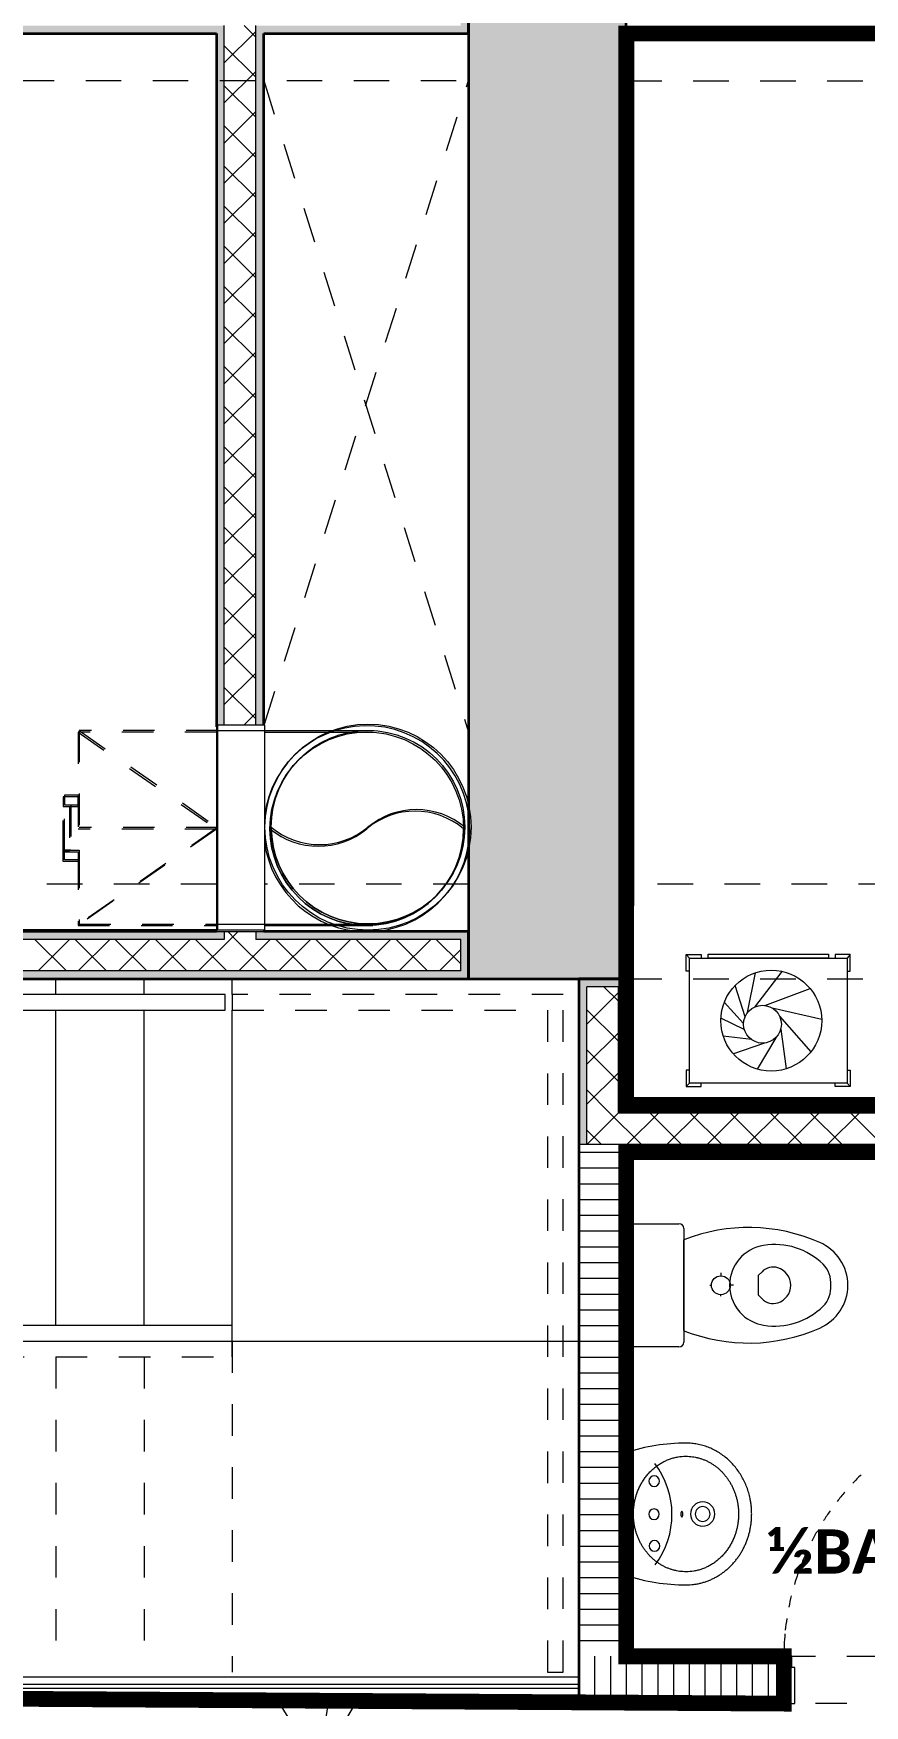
# Model space of a CAD drawing. Header units: metres. Extents: x -144 to 1000, y -717 to 29.
# Drawn here: x 841.58 to 844.21, y -562.73 to -557.42 of the extents above; entities that cross this region are included whole.
import ezdxf

# ---------------------------------------------------------------- set-up
doc = ezdxf.new("R2010")
doc.units = ezdxf.units.M
for name, pattern in [('Basculante', [0.11625, 0.075, -0.04125]), ('basculante modificado', [0.18, 0.1125, -0.0675]), ('Trazo', [0.45, 0.225, -0.225])]:
    doc.linetypes.add(name, pattern=pattern)
doc.layers.get('0').update_dxf_attribs({"color": 1})
doc.layers.add('00-MEDICION', color=30, linetype='Continuous')
for name, color, linetype, lineweight in [('A-DETL', 1, 'Continuous', 9), ('A-DETL-GENF', 1, 'Continuous', 9), ('A-DETL-THIN', 1, 'Continuous', 9), ('A-DOOR', 1, 'Continuous', 9), ('A-DOOR-FRAM', 1, 'Continuous', 9), ('A-DOOR-HDLN', 1, 'Trazo', 20), ('A-FLOR-HRAL', 1, 'Continuous', 9), ('A-FLOR-OVHD', 7, 'Basculante', 9), ('A-WALL', 4, 'Continuous', 9), ('G-ANNO-TEXT', 2, 'Continuous', 9), ('I-FURN', 2, 'Continuous', 9), ('P-SANR-FIXT', 1, 'Continuous', 9), ('S-COLS', 7, 'Continuous', 9), ('S-STRS', 1, 'Continuous', 9)]:
    doc.layers.add(name, color=color, linetype=linetype, lineweight=lineweight)
doc.layers.add('A-WALL-PATT', color=7, linetype='Continuous', lineweight=35, true_color=0x9c9c9c)
doc.styles.add('Calibri_B', font='calibrib.ttf', dxfattribs={"height": 0.165})

# ---------------------------------------------------------------- blocks, each defined once
blk = doc.blocks.new('H')
at = {"layer": 'A-WALL-PATT', "lineweight": 5, "true_color": 0x747474}
h = blk.add_hatch(color=8, dxfattribs=at)
h.paths.add_polyline_path([(842.6882, -498.5755), (846.3367, -498.5751), (846.3367, -498.5505), (842.3365, -498.5505), (842.3365, -498.5005), (842.3115, -498.5014), (842.3115, -498.5755), (842.5966, -498.5755)])
h.paths.add_polyline_path([(846.6528, -498.5755), (847.1117, -498.5755), (847.1117, -498.4505), (847.0867, -498.4505), (847.0867, -498.5505), (846.4367, -498.5505), (846.4367, -498.5755), (846.4617, -498.5755)])
for points in [[(846.3121, -500.7754), (846.3156, -500.7754), (846.3156, -500.7704), (846.3367, -500.7704), (846.3367, -498.5755), (846.3117, -498.5756), (846.3117, -500.7754)], [(847.4867, -502.1004), (847.4867, -501.5754), (847.4617, -501.5754), (847.4617, -502.1004)], [(847.5867, -502.0004), (851.0118, -502.0004), (851.0118, -501.9754), (847.5867, -501.9754)]]:
    blk.add_hatch(color=8, dxfattribs=at).paths.add_polyline_path(points)
at = {"layer": 'A-WALL-PATT', "true_color": 0x747474}
for points in [[(846.4617, -500.7704), (846.4617, -498.5755), (846.4367, -498.5755), (846.4367, -500.7704)], [(847.6117, -501.9754), (847.6117, -501.5754), (847.4867, -501.5754), (847.4867, -501.6004), (847.5867, -501.6004), (847.5867, -501.9754)]]:
    blk.add_hatch(color=8, dxfattribs=at).paths.add_polyline_path(points)
h = blk.add_hatch(color=8, dxfattribs=at)
h.paths.add_polyline_path([(841.3365, -501.5504), (841.3365, -501.4504), (846.3367, -501.4504), (846.3367, -501.4254), (841.3117, -501.4256), (841.3117, -501.5504)])
h.paths.add_polyline_path([(847.0867, -501.5504), (847.1117, -501.5503), (847.1117, -501.4254), (846.4367, -501.4254), (846.4367, -501.4504), (847.0867, -501.4504), (847.0867, -501.4679)])
at = {"layer": 'A-WALL-PATT', "lineweight": 5, "true_color": 0x747474}
h = blk.add_hatch(color=8, dxfattribs=at)
h.paths.add_polyline_path([(846.6528, -501.5754), (847.1117, -501.5754), (847.1117, -501.5504), (842.7117, -501.5504), (842.7117, -501.5754), (846.3367, -501.5754)])
h.paths.add_polyline_path([(841.3117, -501.5754), (842.5617, -501.5754), (842.5617, -501.5504), (841.3117, -501.5504), (841.3117, -501.5753)])
at = {"layer": 'A-WALL-PATT', "true_color": 0x747474}
h = blk.add_hatch(color=8, dxfattribs=at)
h.paths.add_polyline_path([(849.328, -502.1254), (851.0118, -502.1254), (851.0118, -502.0004), (850.9868, -502.0004), (850.9868, -502.1004), (849.0617, -502.1004), (849.0617, -502.1254), (849.2429, -502.1254)])
h.paths.add_polyline_path([(847.6118, -502.1254), (848.9117, -502.1254), (848.9117, -502.1004), (847.6117, -502.1004), (847.6117, -502.1254)])
at = {"layer": 'S-COLS', "true_color": 0x5c5c5c}
h = blk.add_hatch(color=251, dxfattribs=at)
h.paths.add_polyline_path([(850.9115, -509.2755), (851.4115, -509.2755), (851.4115, -508.3755), (850.9115, -508.3755), (850.9115, -508.8647)])
h.paths.add_polyline_path([(833.1867, -509.2755), (833.6117, -509.2755), (833.6117, -508.3755), (833.1117, -508.3755), (833.1117, -509.2755), (833.1239, -509.2755)])
h.paths.add_polyline_path([(841.3117, -509.2754), (841.3117, -508.3754), (840.8117, -508.3754), (840.8117, -509.2754)])
h.paths.add_polyline_path([(847.6117, -501.5754), (847.6118, -501.5754), (847.6115, -498.4254), (847.1118, -498.4255), (847.1118, -501.5754), (847.4617, -501.5754)])
h.paths.add_polyline_path([(833.4615, -501.5754), (833.6116, -501.5754), (833.6116, -500.8755), (833.1116, -500.8755), (833.1116, -501.5754), (833.4596, -501.5754)])
h.paths.add_polyline_path([(839.0113, -501.5754), (839.0117, -501.5752), (839.0113, -501.0755), (837.3115, -501.0755), (837.3115, -498.9255), (839.0118, -498.9255), (839.0113, -498.4255), (837.0115, -498.4256), (837.0116, -501.5754), (838.8616, -501.5754)])
h.paths.add_polyline_path([(840.8117, -501.5754), (841.3117, -501.5754), (841.3117, -500.6754), (840.8117, -500.6754), (840.8117, -501.4679)])
h.paths.add_polyline_path([(851.0118, -501.5754), (851.4118, -501.5754), (851.4118, -500.8755), (851.0118, -500.8755), (851.0118, -501.4679)])
h.paths.add_polyline_path([(841.1617, -499.3255), (841.3118, -499.3255), (841.3118, -498.4255), (840.8118, -498.4255), (840.8118, -499.3255), (841.0117, -499.3255)])
h.paths.add_polyline_path([(833.1115, -499.1255), (833.6115, -499.1255), (833.6115, -498.4244), (833.1115, -498.4255), (833.1115, -498.636)])
h.paths.add_polyline_path([(851.2874, -499.1255), (851.4118, -499.1255), (851.4118, -498.4244), (851.0118, -498.4255), (851.0118, -499.1255), (851.2617, -499.1255)])
h.paths.add_polyline_path([(841.0117, -490.4255), (841.3117, -490.4255), (841.3117, -489.5255), (840.8117, -489.5255), (840.8117, -490.4255)])
h.paths.add_polyline_path([(851.4117, -490.4255), (851.4117, -489.5255), (850.9117, -489.5255), (850.9117, -490.4255), (851.3467, -490.4255)])
h.paths.add_polyline_path([(833.3117, -489.8255), (834.2117, -489.8255), (834.2117, -489.3255), (833.3117, -489.3255), (833.3117, -489.7155)])
at = {"layer": 'A-DETL', "color": 7, "linetype": 'basculante modificado'}
for p, q in [((842.9221, -498.7244), (847.1117, -498.7244)), ((846.4617, -498.7244), (847.1117, -500.7927)), ((846.4633, -500.7704), (847.1117, -498.7244)), ((847.6117, -498.7254), (851.0118, -498.7254)), ((846.3117, -501.2754), (841.3115, -501.2754)), ((847.1117, -501.2754), (846.4656, -501.2754)), ((851.0111, -501.2754), (847.6117, -501.2754)), ((841.3115, -501.5754), (847.1117, -501.5754)), ((847.6117, -501.5754), (851.0118, -501.5754))]:
    blk.add_line(p, q, dxfattribs=at)
at = {"layer": 'A-DETL', "color": 7}
for p, q in [((847.4617, -501.5754), (844.1223, -501.5754)), ((846.3619, -502.7254), (847.4617, -502.7254))]:
    blk.add_line(p, q, dxfattribs=at)
at = {"layer": 'A-DETL-GENF', "linetype": 'Basculante'}
for p, q in [((848.1117, -503.8753), (848.1117, -503.7253)), ((848.1117, -503.7253), (848.9117, -503.7253)), ((848.9117, -503.8753), (848.1117, -503.8753))]:
    blk.add_line(p, q, dxfattribs=at)
at = {"layer": 'A-DETL-THIN'}
for p, q in [((846.3156, -500.7754), (846.3117, -500.7754)), ((846.3117, -500.7754), (846.3117, -501.4254)), ((846.4656, -500.7704), (846.3156, -500.7704)), ((846.3156, -500.7704), (846.3156, -501.4204)), ((846.4656, -501.4204), (846.4656, -500.7704)), ((846.3117, -500.7927), (846.3156, -500.7927)), ((846.3156, -500.7877), (846.8117, -500.7877)), ((846.4656, -500.7927), (846.8078, -500.7927)), ((846.3117, -501.4066), (846.3156, -501.4066)), ((846.3156, -501.4016), (846.8117, -501.4016)), ((846.3156, -501.4204), (846.4656, -501.4204)), ((846.4617, -501.4254), (846.4617, -501.4204)), ((846.4656, -501.4066), (846.8078, -501.4066)), ((846.3117, -501.4254), (846.4617, -501.4254)), ((845.8023, -501.6254), (845.8023, -501.5754)), ((846.0823, -501.6254), (846.0823, -501.5754)), ((846.3619, -501.6254), (846.3619, -501.5754)), ((846.3399, -501.6254), (844.1223, -501.6254)), ((846.3399, -501.6754), (846.3399, -501.6254)), ((844.1223, -501.6754), (846.3399, -501.6754)), ((845.8023, -502.6753), (845.8023, -501.6754)), ((846.0823, -502.6753), (846.0823, -501.6754)), ((846.3619, -502.6753), (846.3619, -501.6754)), ((846.3619, -502.6753), (844.1223, -502.6753)), ((846.3619, -502.7253), (846.3619, -502.6753)), ((844.1223, -502.7253), (846.3619, -502.7253))]:
    blk.add_line(p, q, dxfattribs=at)
for centre, radius in [((846.7925, -501.0941), 0.3269), ((846.7886, -501.0991), 0.3069), ((846.7925, -501.0941), 0.3069)]:
    blk.add_circle(centre, radius, dxfattribs=at)
for centre, radius, start, end in [((846.7886, -501.0991), 0.3269, 270, 173.2905), ((846.9421, -501.2832), 0.2397, 50.181, 129.819), ((846.946, -501.2782), 0.2397, 50.181, 129.819), ((846.7886, -501.0991), 0.3069, 180, 0), ((846.6351, -500.915), 0.2397, 230.181, 309.819), ((846.7925, -501.0941), 0.3069, 180, 0), ((846.639, -500.91), 0.2397, 230.181, 309.819), ((846.7886, -501.0991), 0.3269, 186.7496, 270)]:
    blk.add_arc(centre, radius, start, end, dxfattribs=at)
at = {"layer": 'A-DOOR'}
for start, end in [(133.9406, 136.6605), (139.3702, 142.0705), (144.7622, 147.4462), (150.1233, 152.7944), (155.4605, 158.1223), (160.7809, 163.4371), (166.0919, 168.7462), (171.4009, 174.0571), (174.8602, 180)]:
    blk.add_arc((848.9117, -503.7253), 0.8, start, end, dxfattribs=at)
at = {"layer": 'A-DOOR-FRAM'}
for p, q in [((848.1367, -503.7253), (848.1117, -503.7253)), ((848.1367, -503.7603), (848.1367, -503.7253)), ((848.1467, -503.7603), (848.1367, -503.7603)), ((848.1467, -503.8753), (848.1467, -503.7603)), ((848.1117, -503.8753), (848.1467, -503.8753))]:
    blk.add_line(p, q, dxfattribs=at)
at = {"layer": 'A-DOOR-HDLN'}
blk.add_line((848.1117, -503.8753), (848.1117, -503.7253), dxfattribs=at)
at = {"layer": 'A-FLOR-HRAL'}
for p, q in [((844.1223, -503.7903), (847.4617, -503.7903)), ((844.0623, -503.8503), (847.4617, -503.8503)), ((844.0863, -503.8263), (847.4617, -503.8263)), ((847.4617, -503.8143), (844.0983, -503.8143))]:
    blk.add_line(p, q, dxfattribs=at)
at = {"layer": 'A-FLOR-OVHD'}
for p, q in [((845.8728, -500.7927), (845.8728, -501.4066)), ((845.8728, -500.7927), (846.3117, -501.1004)), ((846.3117, -500.7927), (845.8728, -500.7927)), ((845.8767, -500.7877), (845.8767, -501.4016)), ((845.8767, -500.7877), (846.3156, -501.0954)), ((846.3156, -500.7877), (845.8767, -500.7877)), ((845.8767, -500.9928), (845.8299, -500.9928)), ((845.8299, -500.9928), (845.8299, -501.0233)), ((845.8767, -501.0233), (845.8767, -500.9928)), ((845.8728, -500.9978), (845.826, -500.9978)), ((845.826, -500.9978), (845.826, -501.0283)), ((845.826, -501.0283), (845.8728, -501.0283)), ((845.826, -501.1726), (845.826, -501.0283)), ((845.826, -501.0283), (845.8462, -501.0283)), ((845.8299, -501.0233), (845.8767, -501.0233)), ((845.8299, -501.1676), (845.8299, -501.0233)), ((845.8299, -501.0233), (845.8501, -501.0233)), ((845.8462, -501.0283), (845.8462, -501.1726)), ((845.8501, -501.0233), (845.8501, -501.1676)), ((845.8728, -501.0283), (845.8728, -500.9978)), ((846.3117, -501.1004), (845.8728, -501.4066)), ((846.3117, -501.1004), (845.8728, -501.1004)), ((846.3156, -501.0954), (845.8767, -501.4016)), ((846.3156, -501.0954), (845.8767, -501.0954)), ((845.826, -501.1726), (845.8728, -501.1726)), ((845.826, -501.2031), (845.826, -501.1726)), ((845.8462, -501.1726), (845.826, -501.1726)), ((845.8728, -501.2031), (845.826, -501.2031)), ((845.8299, -501.1676), (845.8767, -501.1676)), ((845.8299, -501.1981), (845.8299, -501.1676)), ((845.8501, -501.1676), (845.8299, -501.1676)), ((845.8767, -501.1981), (845.8299, -501.1981)), ((845.8728, -501.1726), (845.8728, -501.2031)), ((845.8767, -501.1676), (845.8767, -501.1981)), ((845.8728, -501.4066), (846.3117, -501.4066)), ((845.8767, -501.4016), (846.3156, -501.4016)), ((847.4117, -501.6254), (846.3619, -501.6254)), ((846.3619, -501.6254), (846.3619, -501.6754)), ((847.4117, -503.7751), (847.4117, -501.6254)), ((846.3619, -501.6754), (847.3617, -501.6754)), ((847.3617, -501.6754), (847.3617, -503.7751)), ((846.3619, -502.7753), (846.3619, -502.7253)), ((846.3619, -502.7253), (846.3619, -503.7751)), ((844.4023, -502.7753), (846.3619, -502.7753)), ((845.8023, -502.7753), (845.8023, -503.7751)), ((846.0823, -502.7753), (846.0823, -503.7751)), ((847.3617, -503.7751), (847.4117, -503.7751))]:
    blk.add_line(p, q, dxfattribs=at)
at = {"layer": 'A-WALL', "lineweight": 35}
for p, q in [((847.1117, -498.5755), (847.1117, -498.4255)), ((845.4123, -498.5755), (846.3117, -498.5755)), ((846.3117, -498.5755), (846.3117, -500.7754)), ((846.4617, -498.5755), (847.1117, -498.5755)), ((846.4617, -500.7704), (846.4617, -498.5755)), ((846.3117, -501.4254), (845.4123, -501.4254)), ((847.1117, -501.4254), (846.4617, -501.4254)), ((847.1117, -501.5754), (847.1117, -501.4254)), ((841.3115, -501.5754), (847.1117, -501.5754)), ((847.6117, -501.5754), (847.4617, -501.5754)), ((847.4617, -501.5754), (847.4617, -503.8753)), ((847.6117, -501.9754), (847.6117, -501.5754)), ((851.0118, -501.9754), (847.6117, -501.9754)), ((847.6117, -502.1254), (848.9117, -502.1254)), ((847.6117, -503.7253), (847.6117, -502.1254)), ((848.1117, -503.7253), (847.6117, -503.7253)), ((848.1117, -503.8753), (848.1117, -503.7253)), ((847.4617, -503.8753), (848.1117, -503.8753))]:
    blk.add_line(p, q, dxfattribs=at)
at = {"layer": 'A-WALL'}
for p, q in [((846.3367, -500.7704), (846.3367, -498.5505)), ((846.4367, -500.7704), (846.4367, -498.5505)), ((846.3367, -501.4504), (841.3365, -501.4504)), ((846.3367, -501.4254), (846.3367, -501.4504)), ((846.4367, -501.4254), (846.4367, -501.4504)), ((847.0867, -501.4504), (846.4367, -501.4504)), ((847.0867, -501.5504), (847.0867, -501.4504)), ((847.0867, -501.5504), (841.3365, -501.5504)), ((847.4867, -502.1004), (847.4867, -501.6004)), ((847.5867, -501.6004), (847.4867, -501.6004)), ((847.5867, -502.0004), (847.5867, -501.6004)), ((847.5867, -502.0004), (850.9868, -502.0004)), ((847.4617, -502.1004), (850.9868, -502.1004)), ((847.6117, -502.1254), (847.6117, -502.1004))]:
    blk.add_line(p, q, dxfattribs=at)
at = {"layer": 'A-WALL-PATT', "color": 1, "lineweight": 5, "true_color": 0xff0000}
for p, q in [((846.4367, -498.5871), (846.4001, -498.5505)), ((846.3367, -498.6689), (846.4367, -498.5689)), ((846.4367, -498.7143), (846.3367, -498.6143)), ((846.3367, -498.7962), (846.4367, -498.6962)), ((846.4367, -498.8416), (846.3367, -498.7416)), ((846.3367, -498.9235), (846.4367, -498.8235)), ((846.4367, -498.9689), (846.3367, -498.8689)), ((846.3367, -499.0508), (846.4367, -498.9508)), ((846.4367, -499.0962), (846.3367, -498.9962)), ((846.3367, -499.178), (846.4367, -499.078)), ((846.4367, -499.2234), (846.3367, -499.1234)), ((846.3367, -499.3053), (846.4367, -499.2053)), ((846.4367, -499.3507), (846.3367, -499.2507)), ((846.3367, -499.4326), (846.4367, -499.3326)), ((846.4367, -499.478), (846.3367, -499.378)), ((846.3367, -499.5599), (846.4367, -499.4599)), ((846.4367, -499.6053), (846.3367, -499.5053)), ((846.3367, -499.6872), (846.4367, -499.5872)), ((846.4367, -499.7326), (846.3367, -499.6326)), ((846.3367, -499.8144), (846.4367, -499.7144)), ((846.4367, -499.8598), (846.3367, -499.7598)), ((846.3367, -499.9417), (846.4367, -499.8417)), ((846.4367, -499.9871), (846.3367, -499.8871)), ((846.3367, -500.069), (846.4367, -499.969)), ((846.4367, -500.1144), (846.3367, -500.0144)), ((846.3367, -500.1963), (846.4367, -500.0963)), ((846.4367, -500.2417), (846.3367, -500.1417)), ((846.3367, -500.3236), (846.4367, -500.2236)), ((846.4367, -500.369), (846.3367, -500.269)), ((846.3367, -500.4508), (846.4367, -500.3508)), ((846.4367, -500.4962), (846.3367, -500.3962)), ((846.3367, -500.5781), (846.4367, -500.4781)), ((846.4367, -500.6235), (846.3367, -500.5235)), ((846.3367, -500.7054), (846.4367, -500.6054)), ((846.4367, -500.7508), (846.3367, -500.6508)), ((846.3989, -500.7704), (846.4367, -500.7327)), ((845.8362, -501.5504), (845.7362, -501.4504)), ((845.7462, -501.5504), (845.8462, -501.4504)), ((845.9635, -501.5504), (845.8635, -501.4504)), ((845.8735, -501.5504), (845.9735, -501.4504)), ((846.0908, -501.5504), (845.9908, -501.4504)), ((846.0007, -501.5504), (846.1007, -501.4504)), ((846.2181, -501.5504), (846.1181, -501.4504)), ((846.128, -501.5504), (846.228, -501.4504)), ((846.3453, -501.5504), (846.2453, -501.4504)), ((846.2553, -501.5504), (846.3553, -501.4504)), ((846.3726, -501.4504), (846.3476, -501.4254)), ((846.3553, -501.4504), (846.3803, -501.4254)), ((846.4726, -501.5504), (846.3726, -501.4504)), ((846.3826, -501.5504), (846.4826, -501.4504)), ((846.5999, -501.5504), (846.4999, -501.4504)), ((846.5099, -501.5504), (846.6099, -501.4504)), ((846.7272, -501.5504), (846.6272, -501.4504)), ((846.6371, -501.5504), (846.7371, -501.4504)), ((846.8545, -501.5504), (846.7545, -501.4504)), ((846.7644, -501.5504), (846.8644, -501.4504)), ((846.9817, -501.5504), (846.8817, -501.4504)), ((846.8917, -501.5504), (846.9917, -501.4504)), ((847.0867, -501.5281), (847.009, -501.4504)), ((847.019, -501.5504), (847.0867, -501.4827)), ((847.4867, -501.7191), (847.5867, -501.6191)), ((847.5867, -501.6462), (847.5409, -501.6004)), ((847.5867, -501.7735), (847.4867, -501.6735)), ((847.4867, -501.8464), (847.5867, -501.7464)), ((847.5867, -501.9008), (847.4867, -501.8008)), ((847.4867, -501.9737), (847.5867, -501.8737)), ((847.559, -502.0004), (847.4867, -501.9281)), ((847.4872, -502.1004), (847.5872, -502.0004)), ((847.659, -502.1004), (847.559, -502.0004)), ((847.6145, -502.1004), (847.7145, -502.0004)), ((847.7863, -502.1004), (847.6863, -502.0004)), ((847.7418, -502.1004), (847.8418, -502.0004)), ((847.9136, -502.1004), (847.8136, -502.0004)), ((847.8691, -502.1004), (847.9691, -502.0004)), ((848.0409, -502.1004), (847.9409, -502.0004)), ((847.9963, -502.1004), (848.0963, -502.0004)), ((848.1681, -502.1004), (848.0681, -502.0004)), ((848.1236, -502.1004), (848.2236, -502.0004)), ((848.2954, -502.1004), (848.1954, -502.0004)), ((848.2509, -502.1004), (848.3509, -502.0004)), ((848.4227, -502.1004), (848.3227, -502.0004)), ((847.5317, -502.1004), (847.4867, -502.0554))]:
    blk.add_line(p, q, dxfattribs=at)
at = {"layer": 'A-WALL-PATT', "color": 8, "lineweight": 5, "true_color": 0x727272}
for p, q in [((847.4617, -502.1256), (847.6117, -502.1256)), ((847.4617, -502.1756), (847.6117, -502.1756)), ((847.4617, -502.2256), (847.6117, -502.2256)), ((847.4617, -502.2756), (847.6117, -502.2756)), ((847.4617, -502.3256), (847.6117, -502.3256)), ((847.4617, -502.3756), (847.6117, -502.3756)), ((847.4617, -502.4256), (847.6117, -502.4256)), ((847.4617, -502.4756), (847.6117, -502.4756)), ((847.4617, -502.5256), (847.6117, -502.5256)), ((847.4617, -502.5756), (847.6117, -502.5756)), ((847.4617, -502.6256), (847.6117, -502.6256)), ((847.4617, -502.6756), (847.6117, -502.6756)), ((847.4617, -502.7256), (847.6117, -502.7256)), ((847.4617, -502.7756), (847.6117, -502.7756)), ((847.4617, -502.8256), (847.6117, -502.8256)), ((847.4617, -502.8756), (847.6117, -502.8756)), ((847.4617, -502.9256), (847.6117, -502.9256)), ((847.4617, -502.9756), (847.6117, -502.9756)), ((847.4617, -503.0256), (847.6117, -503.0256)), ((847.4617, -503.0756), (847.6117, -503.0756)), ((847.4617, -503.1256), (847.6117, -503.1256)), ((847.4617, -503.1756), (847.6117, -503.1756)), ((847.4617, -503.2256), (847.6117, -503.2256)), ((847.4617, -503.2756), (847.6117, -503.2756)), ((847.4617, -503.3256), (847.6117, -503.3256)), ((847.4617, -503.3756), (847.6117, -503.3756)), ((847.4617, -503.4256), (847.6117, -503.4256)), ((847.4617, -503.4756), (847.6117, -503.4756)), ((847.4617, -503.5256), (847.6117, -503.5256)), ((847.4617, -503.5756), (847.6117, -503.5756)), ((847.4617, -503.6256), (847.6117, -503.6256)), ((847.4617, -503.6756), (847.6117, -503.6756)), ((847.5113, -503.7253), (847.5113, -503.8753)), ((847.5613, -503.7253), (847.5613, -503.8753)), ((847.6113, -503.7253), (847.6113, -503.8753)), ((847.6613, -503.7253), (847.6613, -503.8753)), ((847.7113, -503.7253), (847.7113, -503.8753)), ((847.7613, -503.7253), (847.7613, -503.8753)), ((847.8113, -503.7253), (847.8113, -503.8753)), ((847.8613, -503.7253), (847.8613, -503.8753)), ((847.9113, -503.7253), (847.9113, -503.8753)), ((847.9613, -503.7253), (847.9613, -503.8753)), ((848.0113, -503.7253), (848.0113, -503.8753)), ((848.0613, -503.7253), (848.0613, -503.8753)), ((848.1113, -503.7253), (848.1113, -503.8753))]:
    blk.add_line(p, q, dxfattribs=at)
at = {"layer": 'I-FURN'}
for p, q in [((847.8021, -501.4986), (847.812, -501.5095)), ((847.8021, -501.4986), (847.8497, -501.4986)), ((847.8021, -501.551), (847.8021, -501.4986)), ((847.812, -501.5095), (848.312, -501.5095)), ((847.812, -501.9067), (847.812, -501.5095)), ((847.8497, -501.4986), (847.8497, -501.5095)), ((847.8709, -501.4968), (848.2531, -501.4968)), ((847.8709, -501.5095), (847.8709, -501.4968)), ((848.2531, -501.5095), (847.8709, -501.5095)), ((848.2531, -501.4968), (848.2531, -501.5095)), ((848.2743, -501.4986), (848.2743, -501.5095)), ((848.322, -501.4986), (848.2743, -501.4986)), ((848.322, -501.4986), (848.312, -501.5095)), ((848.312, -501.5095), (848.312, -501.9067)), ((848.322, -501.551), (848.322, -501.4986)), ((847.812, -501.551), (847.8021, -501.551)), ((847.9961, -501.6827), (848.0215, -501.5563)), ((848.019, -501.6659), (848.1066, -501.5521)), ((848.312, -501.551), (848.322, -501.551)), ((847.9883, -501.6961), (847.9572, -501.5963)), ((848.051, -501.6599), (848.1948, -501.6062)), ((847.9836, -501.7172), (847.9224, -501.6496)), ((848.074, -501.6677), (848.2316, -501.7032)), ((847.986, -501.7363), (847.9117, -501.7008)), ((848.0978, -501.6938), (848.1972, -501.8074)), ((848.1016, -501.7347), (848.1185, -501.8612)), ((848.0089, -501.7684), (847.9194, -501.7579)), ((848.0503, -501.7791), (847.9513, -501.8138)), ((848.0856, -501.7622), (848.0266, -501.8618)), ((847.8021, -501.8652), (847.8021, -501.9176)), ((847.812, -501.8652), (847.8021, -501.8652)), ((848.312, -501.8652), (848.322, -501.8652)), ((848.322, -501.8652), (848.322, -501.9176)), ((847.8021, -501.9176), (847.812, -501.9067)), ((847.8021, -501.9176), (847.8497, -501.9176)), ((848.312, -501.9067), (847.812, -501.9067)), ((847.8497, -501.9176), (847.8497, -501.9067)), ((848.2743, -501.9176), (848.2743, -501.9067)), ((848.322, -501.9176), (848.2743, -501.9176)), ((848.322, -501.9176), (848.312, -501.9067)), ((846.6696, -503.8503), (846.6353, -504.0728)), ((846.6353, -504.0728), (846.507, -503.8654)), ((846.6353, -504.0728), (846.7561, -503.8695))]:
    blk.add_line(p, q, dxfattribs=at)
for centre, radius in [((848.0716, -501.7082), 0.16), ((848.0436, -501.7195), 0.06)]:
    blk.add_circle(centre, radius, dxfattribs=at)
at = {"layer": 'P-SANR-FIXT'}
for p, q in [((847.6267, -502.3525), (847.7789, -502.3525)), ((847.7939, -502.3675), (847.7939, -502.5479)), ((847.7939, -502.6919), (847.7939, -502.4039)), ((847.9117, -502.5079), (847.9117, -502.5179)), ((848.0422, -502.5048), (848.0299, -502.5172)), ((848.0299, -502.5172), (848.0299, -502.5787)), ((847.7939, -502.5479), (847.7939, -502.7284)), ((847.8767, -502.5479), (847.8817, -502.5479)), ((847.9117, -502.5829), (847.9117, -502.5779)), ((847.9517, -502.5479), (847.9417, -502.5479)), ((848.0299, -502.5787), (848.0422, -502.591)), ((847.7789, -502.7434), (847.6267, -502.7434))]:
    blk.add_line(p, q, dxfattribs=at)
blk.add_circle((847.9117, -502.5479), 0.03, dxfattribs=at)
for centre, radius, start, end in [((847.6267, -502.3675), 0.015, 90, 180), ((847.7789, -502.3675), 0.015, 0, 90), ((847.9999, -502.923), 0.5584, 66.2031, 111.6409), ((848.0676, -502.5479), 0.1282, 99.0939, 180.0015), ((848.082, -502.6384), 0.2199, 45.6026, 99.0939), ((848.1646, -502.5493), 0.15, 0.5311, 66.2031), ((848.1788, -502.5396), 0.0816, 354.1645, 45.6026), ((848.0776, -502.5402), 0.05, 72.8135, 135), ((848.0752, -502.5479), 0.0581, 287.1829, 72.8135), ((848.0676, -502.5479), 0.1282, 179.9985, 227.5547), ((848.1646, -502.5465), 0.15, 293.7969, 359.4689), ((848.1788, -502.5562), 0.0816, 314.3974, 5.8355), ((848.0776, -502.5557), 0.05, 225, 287.1829), ((848.082, -502.4574), 0.2199, 260.9061, 314.3974), ((847.9999, -502.1729), 0.5584, 248.3591, 293.7969), ((848.0676, -502.5479), 0.1282, 227.5547, 260.9061), ((847.6267, -502.7284), 0.015, 180, 270), ((847.7789, -502.7284), 0.015, 270, 0), ((847.8013, -503.6629), 0.6142, 90.0171, 107.9829), ((847.4901, -503.2752), 0.2666, 323.0879, 37.323), ((847.7001, -503.1694), 0.017, 90, 270), ((847.7001, -503.1694), 0.017, 270, 90), ((847.6997, -503.2745), 0.0168, 0, 180), ((847.6997, -503.2745), 0.0168, 180, 0), ((847.854, -503.2737), 0.0386, 90, 270), ((847.854, -503.2737), 0.0235, 90, 270), ((847.854, -503.2737), 0.0386, 270, 90), ((847.854, -503.2737), 0.0235, 270, 90), ((847.7011, -503.375), 0.017, 90, 270), ((847.7011, -503.375), 0.017, 270, 90), ((847.8013, -502.8845), 0.6142, 252.0171, 269.9829)]:
    blk.add_arc(centre, radius, start, end, dxfattribs=at)
for major_axis in [(0, -0.00908), (0, 0.00908)]:
    blk.add_ellipse((847.7878, -503.2742), major_axis=major_axis, ratio=0.332108, start_param=3.141593, end_param=6.283185, dxfattribs=at)
for points, knots in [([(847.8011, -503.4987), (847.8092, -503.4987), (847.8212, -503.4979), (847.8368, -503.4955), (847.8483, -503.493), (847.8598, -503.4897), (847.8711, -503.4857), (847.8823, -503.4811), (847.893, -503.4758), (847.9034, -503.4699), (847.9135, -503.4633), (847.9233, -503.4561), (847.9326, -503.4484), (847.9414, -503.4402), (847.9499, -503.4314), (847.9578, -503.4222), (847.9652, -503.4125), (847.9721, -503.4025), (847.9785, -503.392), (847.9843, -503.3811), (847.9895, -503.37), (847.9942, -503.3586), (847.9982, -503.3469), (848.0017, -503.335), (848.0045, -503.323), (848.0067, -503.3108), (848.0083, -503.2985), (848.0092, -503.286), (848.0095, -503.2737), (848.0092, -503.2613), (848.0083, -503.2489), (848.0067, -503.2365), (848.0047, -503.2254), (848.0024, -503.2154), (847.9992, -503.2034), (847.9943, -503.1887), (847.9871, -503.1718), (847.9786, -503.1554), (847.9688, -503.1397), (847.9579, -503.1252), (847.9458, -503.1114), (847.9327, -503.0988), (847.9185, -503.0875), (847.9034, -503.0773), (847.8877, -503.0688), (847.8712, -503.0615), (847.8541, -503.0558), (847.8368, -503.0518), (847.8192, -503.0493), (847.8072, -503.0487), (847.8011, -503.0487)], [0, 0, 0, 0, 0.035714, 0.053571, 0.071429, 0.089286, 0.107143, 0.125, 0.142857, 0.160714, 0.178571, 0.196429, 0.214286, 0.232143, 0.25, 0.267857, 0.285714, 0.303571, 0.321429, 0.339286, 0.357143, 0.375, 0.392857, 0.410714, 0.428571, 0.446429, 0.464286, 0.482143, 0.5, 0.517857, 0.535714, 0.553571, 0.571429, 0.584821, 0.598214, 0.625, 0.651786, 0.678571, 0.705357, 0.732143, 0.758929, 0.785714, 0.8125, 0.839286, 0.866071, 0.892857, 0.919643, 0.946429, 0.973214, 1, 1, 1, 1]), ([(847.8011, -503.457), (847.7943, -503.457), (847.7841, -503.4563), (847.7709, -503.4541), (847.7612, -503.4518), (847.7515, -503.4488), (847.742, -503.4452), (847.7326, -503.4409), (847.7236, -503.4361), (847.7149, -503.4307), (847.7064, -503.4246), (847.6982, -503.418), (847.6905, -503.411), (847.6832, -503.4034), (847.6763, -503.3953), (847.6698, -503.3868), (847.6638, -503.3779), (847.6584, -503.3686), (847.6534, -503.3589), (847.649, -503.3489), (847.6452, -503.3387), (847.6419, -503.3283), (847.6392, -503.3176), (847.6371, -503.3067), (847.6355, -503.2958), (847.6346, -503.2848), (847.6343, -503.2737), (847.6346, -503.2626), (847.6355, -503.2516), (847.6371, -503.2407), (847.6392, -503.2298), (847.6419, -503.2191), (847.6454, -503.2078), (847.65, -503.1959), (847.6558, -503.1835), (847.6624, -503.1717), (847.6697, -503.1606), (847.6779, -503.1499), (847.6868, -503.14), (847.6962, -503.131), (847.7063, -503.1227), (847.717, -503.1152), (847.728, -503.1087), (847.7396, -503.1031), (847.7515, -503.0985), (847.7636, -503.0949), (847.7799, -503.0914), (847.7925, -503.0904), (847.8011, -503.0904)], [0, 0, 0, 0, 0.038462, 0.057692, 0.076923, 0.096154, 0.115385, 0.134615, 0.153846, 0.173077, 0.192308, 0.211538, 0.230769, 0.25, 0.269231, 0.288462, 0.307692, 0.326923, 0.346154, 0.365385, 0.384615, 0.403846, 0.423077, 0.442308, 0.461538, 0.480769, 0.5, 0.519231, 0.538462, 0.557692, 0.576923, 0.596154, 0.615385, 0.639423, 0.663462, 0.6875, 0.711538, 0.735577, 0.759615, 0.783654, 0.807692, 0.831731, 0.855769, 0.879808, 0.903846, 0.927885, 0.951923, 1, 1, 1, 1]), ([(847.8011, -503.0904), (847.8079, -503.0904), (847.8181, -503.0911), (847.8313, -503.0933), (847.841, -503.0956), (847.8507, -503.0985), (847.8602, -503.1022), (847.8696, -503.1064), (847.8786, -503.1113), (847.8873, -503.1167), (847.8958, -503.1227), (847.904, -503.1293), (847.9117, -503.1364), (847.919, -503.1439), (847.9259, -503.1521), (847.9324, -503.1606), (847.9384, -503.1695), (847.9438, -503.1787), (847.9488, -503.1884), (847.9532, -503.1985), (847.957, -503.2086), (847.9603, -503.2191), (847.963, -503.2298), (847.9651, -503.2407), (847.9667, -503.2516), (847.9676, -503.2626), (847.9679, -503.2737), (847.9676, -503.2848), (847.9667, -503.2958), (847.9651, -503.3067), (847.963, -503.3176), (847.9603, -503.3283), (847.9568, -503.3396), (847.9522, -503.3515), (847.9464, -503.3639), (847.9398, -503.3757), (847.9325, -503.3868), (847.9243, -503.3974), (847.9154, -503.4074), (847.906, -503.4164), (847.8959, -503.4247), (847.8852, -503.4322), (847.8742, -503.4386), (847.8626, -503.4442), (847.8507, -503.4489), (847.8386, -503.4525), (847.8223, -503.4559), (847.8097, -503.457), (847.8011, -503.457)], [0, 0, 0, 0, 0.038462, 0.057692, 0.076923, 0.096154, 0.115385, 0.134615, 0.153846, 0.173077, 0.192308, 0.211538, 0.230769, 0.25, 0.269231, 0.288462, 0.307692, 0.326923, 0.346154, 0.365385, 0.384615, 0.403846, 0.423077, 0.442308, 0.461538, 0.480769, 0.5, 0.519231, 0.538462, 0.557692, 0.576923, 0.596154, 0.615385, 0.639423, 0.663462, 0.6875, 0.711538, 0.735577, 0.759615, 0.783654, 0.807692, 0.831731, 0.855769, 0.879808, 0.903846, 0.927885, 0.951923, 1, 1, 1, 1])]:
    blk.add_open_spline(points, degree=3, knots=knots, dxfattribs=at)
at = {"layer": 'S-COLS', "lineweight": 35}
for p, q in [((847.1118, -498.4254), (847.1118, -501.5754)), ((847.6118, -501.5754), (847.6118, -498.4254)), ((847.1118, -501.5754), (847.6118, -501.5754))]:
    blk.add_line(p, q, dxfattribs=at)
at = {"layer": 'S-STRS'}
blk.add_line((846.3117, -501.4201), (845.4116, -501.4201), dxfattribs=at)
at = {"layer": 'G-ANNO-TEXT', "style": 'Calibri_B'}
blk.add_text('½BAÑO', height=0.14, dxfattribs=at).set_placement((848.0576, -503.4627))

msp = doc.modelspace()

# ---------------------------------------------------------------- linework, layer by layer
at = {"layer": '00-MEDICION', "const_width": 0.05}
for points in [[(845.4477, -557.269), (845.4477, -557.419), (846.8535, -557.419), (846.8579, -557.969), (847.0085, -557.969), (847.0085, -559.719), (846.8579, -559.719), (846.8579, -560.819), (843.4578, -560.819), (843.4579, -557.419), (844.4577, -557.419), (844.4554, -557.269)], [(839.9685, -562.6939), (843.9574, -562.7189), (843.9574, -562.5689), (843.4574, -562.5689), (843.4578, -560.9691), (844.7578, -560.9691), (844.7578, -562.7189), (844.9574, -562.7189), (844.9578, -562.8189)]]:
    msp.add_lwpolyline(points, dxfattribs=at)

# ---------------------------------------------------------------- block references
at = {"color": 3}
msp.add_blockref('H', (-4.1539, -58.8435), dxfattribs=at)

doc.saveas('drawing.dxf')
